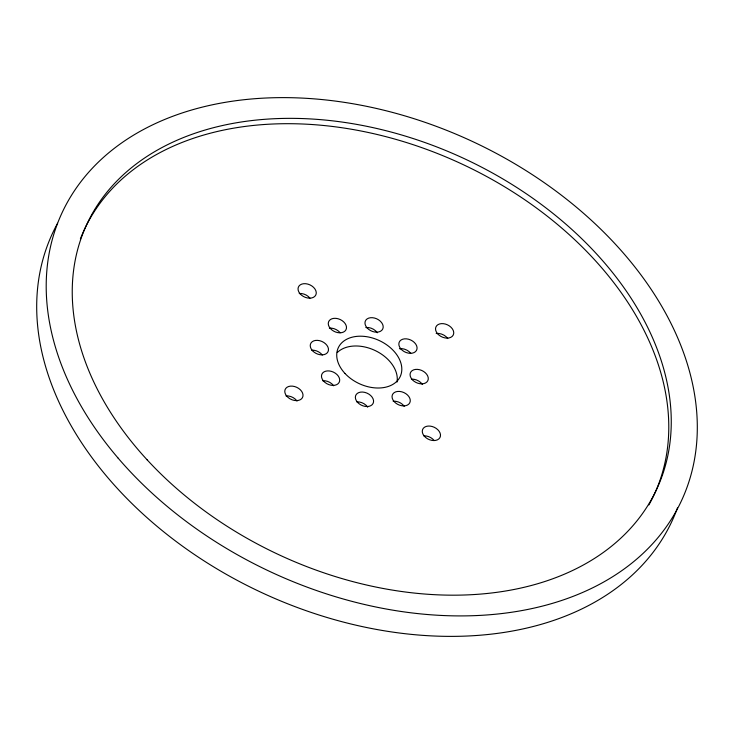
<?xml version="1.0" encoding="UTF-8"?>
<svg xmlns="http://www.w3.org/2000/svg" width="734" height="734" viewBox="0 0 734 734"><rect width="100%" height="100%" fill="white"/><g stroke="black" fill="none" stroke-linecap="round" stroke-linejoin="round"><path stroke-width="1.1" d="M80.373 238.954A314.225 218.668 24.9 0 1 462.558 164.333A314.225 218.668 24.9 0 1 648.893 504.919M337.273 352.54A34.159 23.772 24.9 0 1 375.808 350.852A34.159 23.772 24.9 0 1 397.021 382.065M399.443 348.714A9.56 6.652 24.9 0 1 410.728 353.274M411.453 379.157A9.56 6.652 24.9 0 1 422.426 384.469M393.167 401.232A9.56 6.652 24.9 0 1 404.26 406.287M356.742 401.847A9.56 6.652 24.9 0 1 367.716 407.15M322.593 380.726A9.56 6.652 24.9 0 1 333.686 385.79M311.647 350.164A9.56 6.652 24.9 0 1 322.309 355.027M329.392 328.135A9.56 6.652 24.9 0 1 340.154 332.768M365.826 327.529A9.56 6.652 24.9 0 1 377.331 332.786M299.233 293.49A9.56 6.652 24.9 0 1 309.968 298.178M285.985 395.92A9.56 6.652 24.9 0 1 297.05 401.048M424.013 435.831A9.56 6.652 24.9 0 1 434.207 440.565M436.189 333.493A9.56 6.652 24.9 0 1 447.777 338.558M677.473 507.891A341.549 237.688 24.9 0 1 264.029 593.678A341.549 237.688 24.9 0 1 57.601 223.274M345.035 373.505A34.159 23.772 24.9 0 0 400.213 376.56A34.159 23.772 24.9 0 0 362.559 336.255A34.159 23.772 24.9 0 0 345.035 373.505M400.874 348.925A9.56 6.652 24.9 0 0 416.472 350.412A9.56 6.652 24.9 0 0 406.535 338.86A9.56 6.652 24.9 0 0 400.874 348.925M412.279 379.671A9.56 6.652 24.9 0 0 427.784 380.762A9.56 6.652 24.9 0 0 417.462 369.376A9.56 6.652 24.9 0 0 412.279 379.671M394.075 401.507A9.56 6.652 24.9 0 0 409.673 402.994A9.56 6.652 24.9 0 0 399.736 391.442A9.56 6.652 24.9 0 0 394.075 401.507M357.568 402.351A9.56 6.652 24.9 0 0 373.074 403.452A9.56 6.652 24.9 0 0 362.752 392.057A9.56 6.652 24.9 0 0 357.568 402.351M323.501 381.001A9.56 6.652 24.9 0 0 339.099 382.487A9.56 6.652 24.9 0 0 329.153 370.936A9.56 6.652 24.9 0 0 323.501 381.001M312.464 350.678A9.56 6.652 24.9 0 0 327.979 351.769A9.56 6.652 24.9 0 0 317.657 340.374A9.56 6.652 24.9 0 0 312.464 350.678M330.3 328.419A9.56 6.652 24.9 0 0 345.897 329.905A9.56 6.652 24.9 0 0 335.952 318.354A9.56 6.652 24.9 0 0 330.3 328.419M367.183 327.988A9.56 6.652 24.9 0 0 382.689 329.089A9.56 6.652 24.9 0 0 372.367 317.694A9.56 6.652 24.9 0 0 367.183 327.988M286.774 396.158A9.56 6.652 24.9 0 0 302.39 397.745A9.56 6.652 24.9 0 0 292.554 386.148A9.56 6.652 24.9 0 0 286.774 396.158M424.261 436.097A9.56 6.652 24.9 0 0 439.877 437.693A9.56 6.652 24.9 0 0 430.041 426.096A9.56 6.652 24.9 0 0 424.261 436.097M437.51 333.667A9.56 6.652 24.9 0 0 453.117 335.254A9.56 6.652 24.9 0 0 443.281 323.666A9.56 6.652 24.9 0 0 437.51 333.667M300.022 293.719A9.56 6.652 24.9 0 0 315.638 295.307A9.56 6.652 24.9 0 0 305.794 283.719A9.56 6.652 24.9 0 0 300.022 293.719M118.174 458.181A341.549 237.688 24.9 0 0 675.363 512.589A341.549 237.688 24.9 0 0 321.721 99.53A341.549 237.688 24.9 0 0 118.174 458.181M147.094 459.787A314.225 218.668 24.9 0 0 655.627 491.459A314.225 218.668 24.9 0 0 312.537 119.055A314.225 218.668 24.9 0 0 147.094 459.787"/></g></svg>
